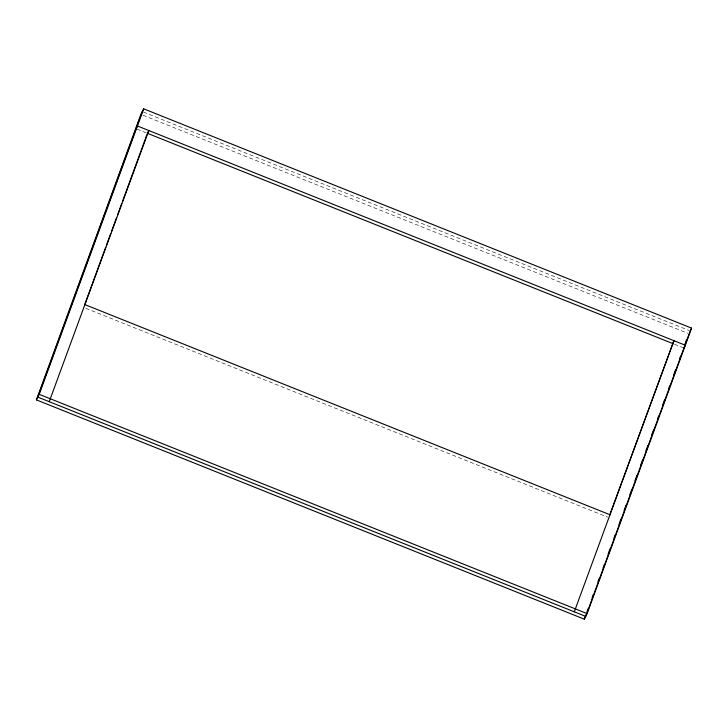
<?xml version="1.0" encoding="UTF-8"?>
<svg xmlns="http://www.w3.org/2000/svg" width="728" height="728" viewBox="0 0 728 728"><rect width="100%" height="100%" fill="white"/><g stroke="black" fill="none" stroke-linecap="round" stroke-linejoin="round"><path stroke-width="0.55" stroke-dasharray="3.64 2.73" d="M143.334 112.039L689.143 330.476M142.988 115.233L687.733 333.251M137.046 129.156L146.574 132.969M674.428 344.217L682.891 347.611M85.804 308.308L607.725 517.18"/><path stroke-width="1.09" d="M36.4 399.881L140.877 114.387L143.689 108.836L691.6 328.119L587.123 613.613L584.311 619.164L36.4 399.881L39.212 394.33L143.689 108.836M142.279 111.612L37.801 397.106L585.721 616.389L659.004 416.116M84.685 304.768L105.724 247.256M106.506 245.127L110.793 233.415M111.575 231.286L116.644 217.445M117.417 215.315L121.703 203.594M122.486 201.465L147.038 134.38M609.764 514.905L673.919 340.677L574.301 611.82M584.311 619.164L585.876 614.905M587.041 611.711L588.215 608.508M592.11 597.861L593.284 594.667M597.961 581.881L599.126 578.687M603.03 568.031L604.195 564.837M608.098 554.181L610.046 548.857M613.941 538.201L615.115 535.007M619.009 524.351L620.957 519.028M624.078 510.51L626.025 505.177M629.929 494.53L631.877 489.198M634.989 480.68L636.945 475.357M640.84 464.701L642.788 459.377M645.909 450.85L647.856 445.527M651.751 434.871L653.708 429.547M657.602 418.891L658.776 415.697M662.671 405.041L664.619 399.718M668.522 389.061L669.687 385.867M673.582 375.22L675.538 369.888M679.433 359.241L680.607 356.038M684.502 345.391L686.449 340.067M659.768 414.05L690.199 330.894M136.009 128.747L137.419 125.962L685.33 345.245L683.929 348.02M147.429 133.315L148.831 130.53L49.222 401.674M690.663 329.966L691.6 328.119M147.629 133.388L673.373 343.798M85.103 304.686L610.182 514.832M39.212 394.33L587.123 613.613"/></g></svg>
